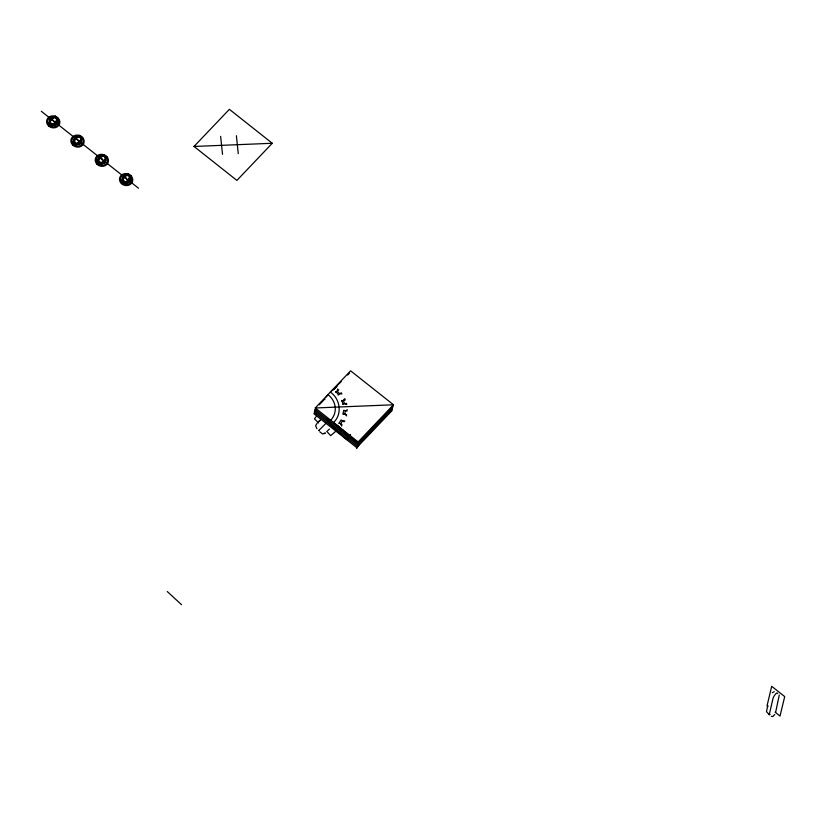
<?xml version="1.0" encoding="UTF-8"?>
<svg xmlns="http://www.w3.org/2000/svg" width="826" height="826" viewBox="0 0 826 826"><rect width="100%" height="100%" fill="white"/><g stroke="black" fill="none" stroke-linecap="round" stroke-linejoin="round"><path stroke-width="1.24" d="M55.166 116.972L55.249 116.146L58.326 118.583L57.366 119.367M128.071 174.689L128.154 173.863L131.231 176.299L129.981 176.95M50.407 119.533L50.551 118.81M98.408 161.39L98.201 159.439L99.151 157.281M343.007 414.249L343.688 410.305L347.054 411.049M54.63 125.005L54.96 124.902A2.808 1.363 -22.7 0 0 56.085 124.127A2.808 1.652 -38.3 0 0 56.767 123.002L56.509 120.348M55.249 116.146L48.589 123.136C47.846 124.633 50.954 127.72 51.666 125.573L58.326 118.583M72.894 142.371C72.151 143.869 75.249 146.956 75.971 144.808L82.631 137.818L79.554 135.381L72.894 142.371L75.971 144.808M79.554 135.381L79.544 136.558M97.2 161.607C96.456 163.114 99.554 166.191 100.276 164.044L106.926 157.054L103.849 154.617L97.2 161.607L100.276 164.044M103.849 154.617L103.849 155.794M128.154 173.863L121.494 180.853C120.761 182.35 123.859 185.437 124.571 183.289L131.231 176.299M777.689 693.572C777.328 690.815 772.847 697.103 772.857 699.044L769.243 714.697L770.111 714.428M74.753 138.469L73.855 141.163A2.829 1.466 57 0 0 73.906 141.566M74.774 138.355L74.898 137.828L74.753 138.995A6.257 2.488 43.6 0 1 74.65 138.747M123.456 176.527L123.528 177.012A3.738 3.335 13.5 0 0 122.702 180.739L122.454 179.015L123.281 177.229A6.257 2.488 43.6 0 0 123.497 177.714M50.603 118.593L50.355 119.594A2.798 2.106 88.8 0 0 49.684 120.72L49.684 122.599A2.829 1.466 57 0 1 49.539 122.021A2.829 1.807 72.2 0 1 49.581 120.999L50.892 119.099A3.738 3.335 13.5 0 0 49.663 122.692M52.038 126.781L52.647 124.251M53.339 121.36L53.597 120.255M76.333 146.016L76.777 144.178M77.644 140.596L77.902 139.501M99.048 158.231L99.203 157.074M100.638 165.262L101.164 163.063M101.939 159.831L102.207 158.737M123.508 176.31L123.26 177.311A2.798 2.106 88.8 0 0 122.589 178.437L122.496 178.726A2.829 1.807 72.2 0 0 122.424 179.727A2.829 1.466 57 0 0 122.713 180.677M124.943 184.497L125.511 182.133M126.244 179.077L126.512 177.972M350.554 434.414L347.168 439.597A1.662 0.661 43.6 0 1 346.652 439.411L335.397 429.344A117.364 46.659 43.6 0 1 333.518 427.548L326.631 419.68L327.364 419.164L330.71 420.227L331.835 418.916A20.495 18.327 13.5 0 0 334.86 412.556A19.989 17.873 13.5 0 0 333.735 401.849A20.495 18.327 13.5 0 0 329.388 395.788L328.005 394.58L326.27 396.945M767.798 705.394L766.476 711.599L769.295 714.779M775.655 712.229L779.269 695.027M56.87 122.62L55.29 124.674L52.131 125.015A2.808 1.063 25.1 0 1 50.882 124.334A2.808 1.229 40.9 0 1 50.593 124.086L50.365 123.786M73.896 140.244L73.979 139.955A2.798 2.106 88.8 0 1 74.66 138.84M98.273 159.191L98.191 159.49A2.829 1.807 72.2 0 0 98.118 160.481M317.277 422.984L315.594 425.762L316.947 428.735M82.631 137.818L81.371 138.469M106.926 157.054L106.461 157.869L105.367 157.518M335.655 392.185L338.784 389.841M338.154 395.045L341.314 392.742M341.592 400.889L345.464 399.825M324.639 399.485L324.948 398.917M356.677 448.539L358.959 444.595L336.688 424.956M342.759 404.337L346.641 403.325M338.949 423.366L341.076 419.959L344.05 421.828M774.778 714.542L772.775 716.576L771.308 716.328M315.986 416.769L314.489 418.916A134.277 52.761 47.9 0 1 318.63 422.984M194.017 146.46L229.391 109.321L272.27 143.27L236.897 180.409L194.017 146.46L272.27 143.27M315.243 407.972L350.616 370.833L393.506 404.781L358.133 441.931L315.243 407.972L393.506 404.781M319.321 404.761L324.628 399.185M333.467 389.903L337.008 386.186M347.622 375.045L349.388 373.187M316.327 408.973L314.561 410.832L357.441 444.78L392.815 407.641M315.986 410.408L314.21 412.257L357.1 446.216L392.474 409.066M393.155 406.216L357.782 443.355L314.902 409.407M392.133 410.501L356.76 447.64L313.87 413.692L316.441 413.589M341.148 381.684L330.359 392.102C340.167 398.824 342.563 414.074 333.57 422.489L348.913 436.324M327.612 430.749L329.388 429.066M335.748 431.296L330.668 435.663A134.277 52.761 47.9 0 0 326.714 431.358M318.65 421.663L320.323 420.176L318.846 421.477M98.986 157.983L99.492 157.57A2.798 2.385 -72.3 0 0 98.965 158.076M319.394 420.981L320.137 420.331M326.446 422.86L318.702 430.604L319.373 430.119M319.734 431.719L322.594 433.991L325.299 432.969M772.238 692.694L774.251 691.723M75.486 138.149L75.187 138.334A2.798 2.385 -72.3 0 1 75.476 138.2M324.319 433.64L325 433.216M99.781 157.384L100.431 157.105M100.08 157.301L100.421 157.157A3.738 3.335 13.5 0 0 98.397 161.504M78.935 144.24L79.255 144.137A2.808 1.363 -22.7 0 0 80.38 143.363A2.808 1.652 -38.3 0 0 81.062 142.237L81.154 141.907A2.829 1.972 -54.9 0 0 81.206 140.957A3.738 3.335 13.5 0 1 75.156 143.579A2.808 1.229 40.9 0 1 74.898 143.321L75.465 143.714M124.726 176.351L125.067 176.258A2.829 2.633 -46.6 0 0 124.716 176.382M125.407 182.763L128.195 182.391L129.765 180.388A2.829 1.972 -54.9 0 0 129.806 179.428L129.228 177.796A3.738 3.335 13.5 0 1 123.755 182.061A2.808 1.063 25.1 0 0 125.036 182.711L124.076 182.195M343.255 413.878L346.621 414.621M76.457 144.168L79.874 143.745L81.227 140.864M105.356 159.501A3.738 3.335 13.5 0 1 100.018 163.187C102.62 164.746 106.709 162.247 105.263 159.15A2.829 2.302 -71.6 0 1 105.522 160.182M339.176 423.046L342.14 424.915M50.603 124.034L52.503 125.046A2.829 1.063 8.9 0 0 53.576 125.232A2.829 1.136 -7.1 0 0 54.619 124.994M99.481 162.732L98.965 162.268M41.3 111.273L138.51 188.225M48.589 123.136L51.666 125.573M121.494 180.853L124.571 183.289M767.85 706.426L767.034 705.786L771.711 686.313L784.7 696.597L780.023 716.07L775.149 712.208M167.275 591.53L181.524 604.694M335.852 391.658L338.392 394.56M80.618 139.315L80.793 139.677A2.798 2.519 85.9 0 0 80.607 139.367M123.611 177.92L123.26 177.311A2.798 2.385 -72.3 0 1 123.518 177.063M341.83 400.414L343.007 403.914M73.896 141.514L73.855 141.163A2.829 1.807 72.2 0 1 73.886 140.244M236.381 135.712L238.28 153.677M220.625 136.362L222.524 154.317M343.182 430.191A5.586 5.049 34.3 0 1 339.063 426.774M341.654 426.082A3.727 3.366 34.3 0 1 344.876 420.878M346.662 415.891A3.727 3.263 32.8 0 1 347.395 409.861M346.837 404.564A3.727 3.159 28.8 0 1 343.833 401.932A3.727 3.159 28.8 0 1 344.845 398.648M342.016 393.857A3.727 3.077 23.6 0 1 338.257 392.402A3.727 3.077 23.6 0 1 337.731 388.953M343.946 431.358A6.711 6.061 34.3 0 1 337.648 425.793M334.582 388.747A6.711 5.545 23.6 0 1 336.626 386.816M50.345 119.512A6.257 2.488 43.6 0 0 50.696 120.183L50.355 119.594A2.798 2.385 -72.3 0 1 50.882 119.14M50.851 124.344A3.738 3.335 13.5 0 0 56.622 120.699A2.829 2.302 -71.6 0 1 56.911 121.711A2.829 1.972 -54.9 0 1 56.849 122.671M73.875 141.597A3.738 3.335 13.5 0 1 75.724 138.076M80.576 139.336A3.738 3.335 13.5 0 1 80.927 139.935M75.176 143.569A2.808 1.063 25.1 0 0 76.436 144.24L76.797 144.333A2.829 1.063 8.9 0 0 77.881 144.467A2.829 1.136 -7.1 0 0 78.924 144.23M98.284 159.201A2.798 2.106 88.8 0 1 98.759 158.313M98.418 161.431A2.829 1.466 57 0 1 98.149 160.492M99.461 162.815A2.808 1.229 40.9 0 1 99.192 162.557M100.08 163.166A2.808 1.063 25.1 0 0 100.741 163.476L101.092 163.569A2.829 1.063 8.9 0 0 102.187 163.703A2.829 1.136 -7.1 0 0 103.219 163.465L103.56 163.372A2.808 1.363 -22.7 0 0 104.685 162.598A2.808 1.652 -38.3 0 0 105.367 161.483L105.46 161.142A2.829 1.972 -54.9 0 0 105.501 160.192M129.207 177.848A2.798 2.519 85.9 0 1 129.393 178.158L129.558 178.437A2.829 2.302 -71.6 0 1 129.827 179.428L129.692 180.636A2.808 1.652 -38.3 0 1 128.99 181.844A2.808 1.363 -22.7 0 1 127.865 182.618L127.534 182.722A2.829 1.136 -7.1 0 1 126.481 182.918A2.829 1.063 8.9 0 1 125.387 182.825M48.507 125.913A6.711 5.999 13.5 0 0 59.658 123.714A6.711 5.999 13.5 0 0 51.491 115.96A6.711 5.999 13.5 0 0 48.507 125.913M72.802 145.149A6.711 5.999 13.5 0 0 83.963 142.95A6.711 5.999 13.5 0 0 75.785 135.196A6.711 5.999 13.5 0 0 72.802 145.149M97.107 164.384A6.711 5.999 13.5 0 0 108.268 162.195A6.711 5.999 13.5 0 0 100.091 154.431A6.711 5.999 13.5 0 0 97.107 164.384M121.412 183.63A6.711 5.999 13.5 0 0 132.573 181.431A6.711 5.999 13.5 0 0 124.396 173.677A6.711 5.999 13.5 0 0 121.412 183.63M49.292 125.232A5.586 4.997 13.5 0 0 58.584 123.404A5.586 4.997 13.5 0 0 51.78 116.941A5.586 4.997 13.5 0 0 49.292 125.232M73.586 144.478A5.586 4.997 13.5 0 0 82.889 142.64A5.586 4.997 13.5 0 0 76.075 136.176A5.586 4.997 13.5 0 0 73.586 144.478M122.196 182.949A5.586 4.997 13.5 0 0 131.489 181.121A5.586 4.997 13.5 0 0 124.685 174.658A5.586 4.997 13.5 0 0 122.196 182.949M97.891 163.713A5.586 4.997 13.5 0 0 107.194 161.886A5.586 4.997 13.5 0 0 100.38 155.422A5.586 4.997 13.5 0 0 97.891 163.713M50.84 123.105A3.727 3.335 13.5 0 0 57.035 121.887A3.727 3.335 13.5 0 0 52.492 117.581A3.727 3.335 13.5 0 0 50.84 123.105M75.145 142.34A3.727 3.335 13.5 0 0 81.34 141.122A3.727 3.335 13.5 0 0 76.797 136.817A3.727 3.335 13.5 0 0 75.145 142.34M99.44 161.586A3.727 3.335 13.5 0 0 105.645 160.368A3.727 3.335 13.5 0 0 101.102 156.052A3.727 3.335 13.5 0 0 99.44 161.586M123.745 180.822A3.727 3.335 13.5 0 0 129.94 179.603A3.727 3.335 13.5 0 0 125.407 175.298A3.727 3.335 13.5 0 0 123.745 180.822"/></g></svg>
